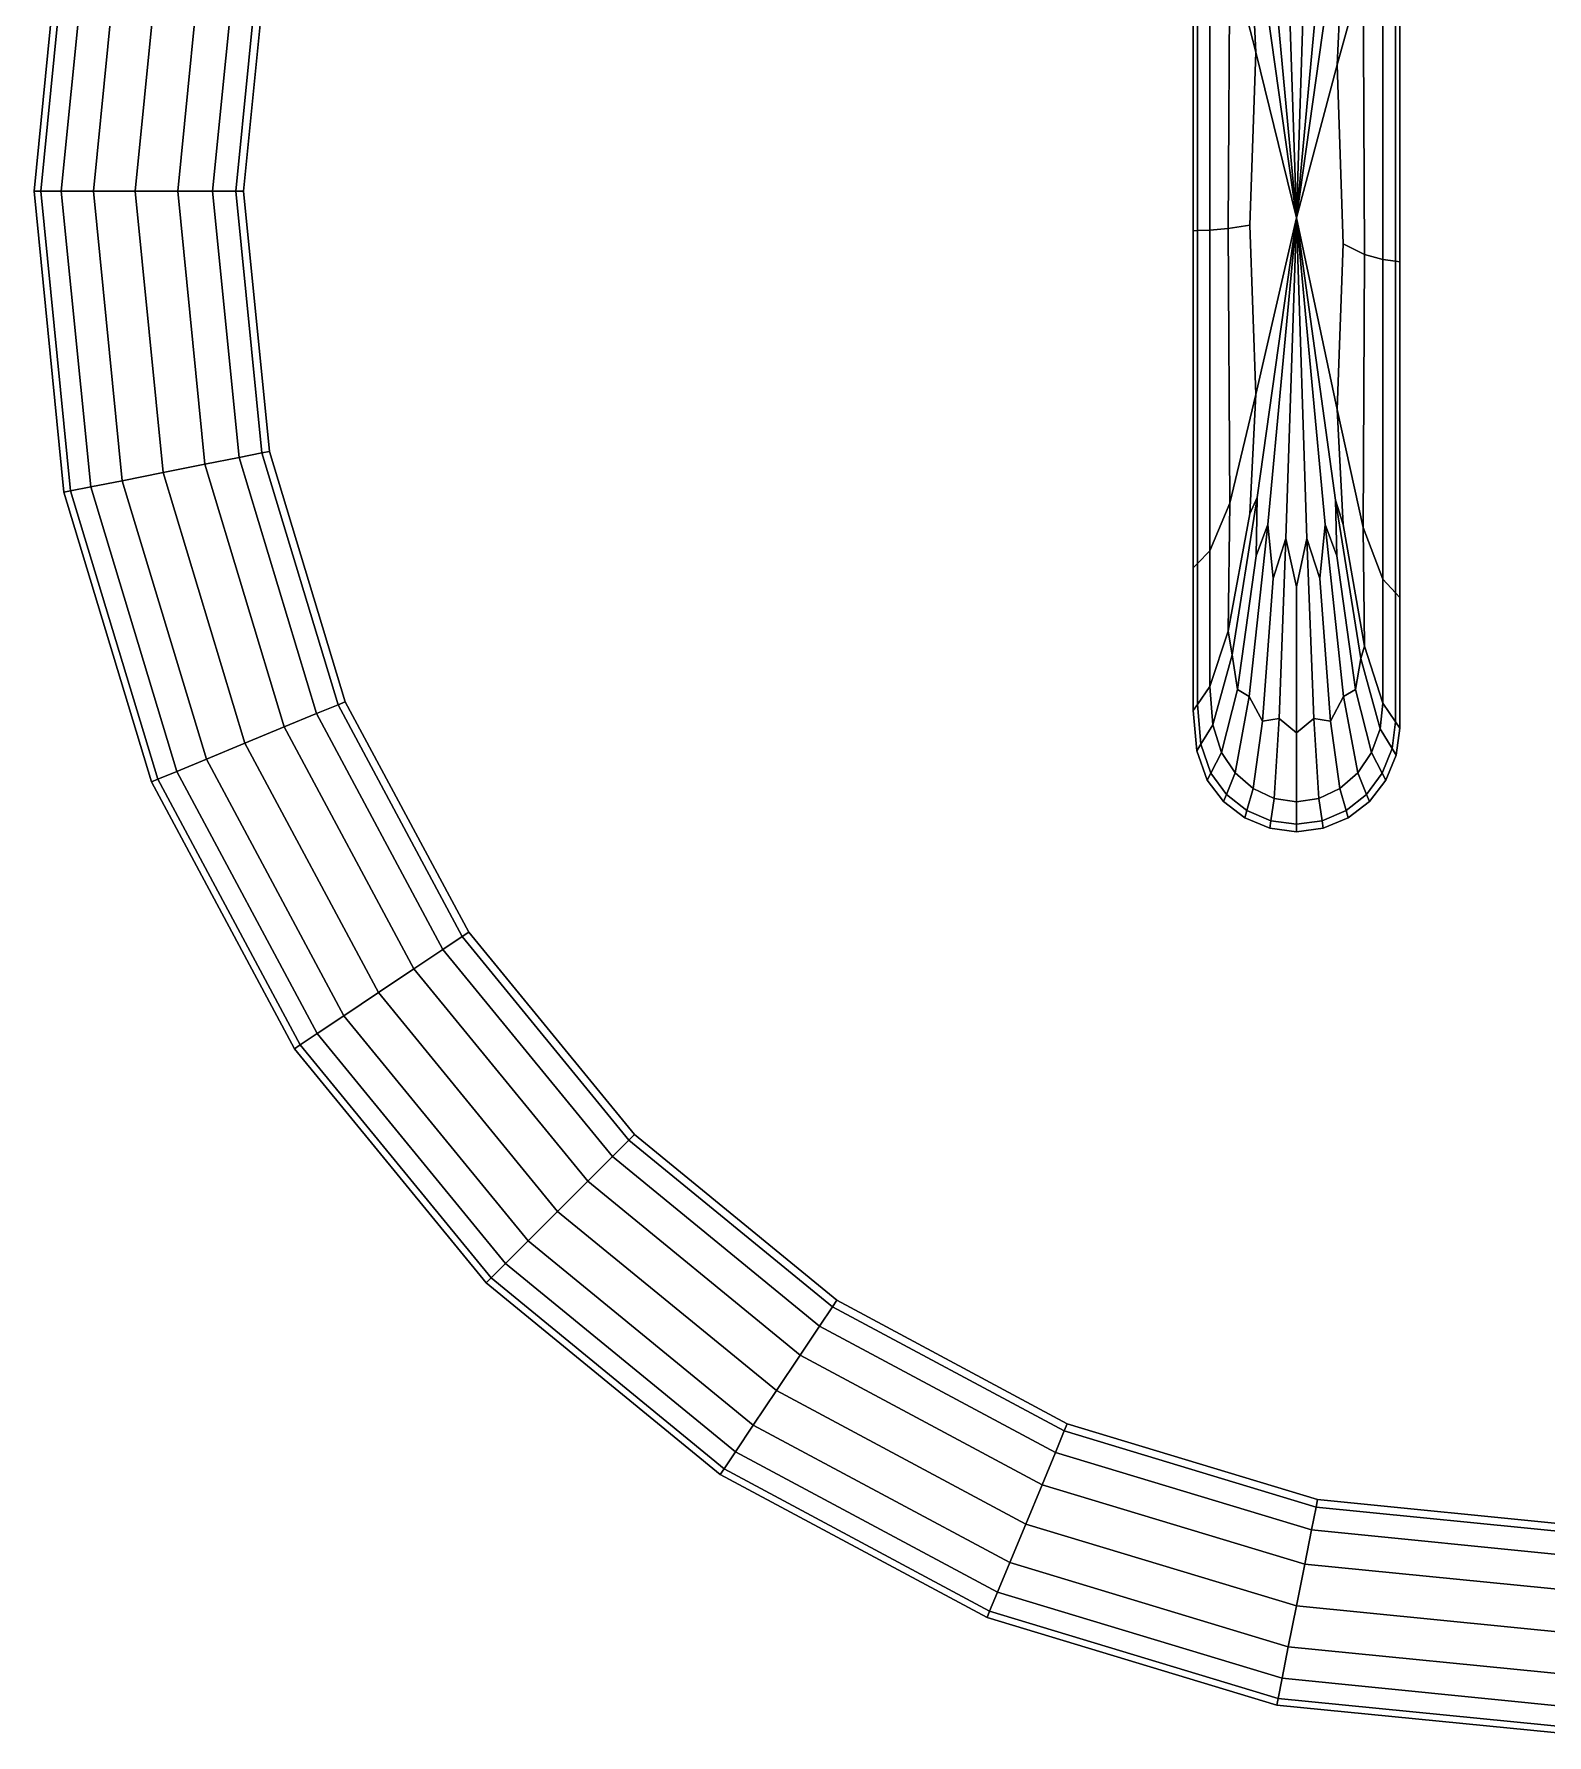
# Model space of a CAD drawing. Extents: x -1.16 to -0.13, y -0.58 to 0.46.
# Drawn here: x -1.165 to -0.656, y -0.581 to -0.009 of the extents above; entities that cross this region are included whole.
import ezdxf

# ---------------------------------------------------------------- set-up
doc = ezdxf.new("R2010")
doc.units = 0

# ---------------------------------------------------------------- blocks, each defined once
blk = doc.blocks.new('Circle')
at = {"layer": 'Meshes', "color": 250}
mesh = blk.add_polyface(dxfattribs=at)
corners = [(-0.693204, 0.137887), (-0.678542, 0.134971), (-0.691966, 0), (-0.706917, 0), (-0.716445, 0, 0.001731), (-0.702546, 0.139745, 0.001731), (-0.661909, 0.274172, 0.001731), (-0.653106, 0.270526), (-0.639293, 0.264804), (-0.624018, 0.124125), (-0.613382, 0.122009, 0.001731), (-0.625516, 0, 0.001731), (-0.636363, 0), (-0.652634, 0), (-0.639973, 0.127299), (-0.602955, 0.249752), (-0.587923, 0.243526), (-0.577902, 0.239375, 0.001731), (-0.659473, 0.131177), (-0.67252, 0), (-0.621327, 0.257362), (-0.705661, 0.140365, 0.006922), (-0.664843, 0.275387, 0.006922), (-0.719621, 0, 0.006922), (-0.719621, 0, 0.02018), (-0.705661, 0.140365, 0.02018), (-0.664843, 0.275387, 0.02018), (-0.609836, 0.121304, 0.006922), (-0.621901, 0, 0.006922), (-0.574561, 0.237991, 0.006922), (-0.574561, 0.237991, 0.02018), (-0.609836, 0.121304, 0.02018), (-0.621901, 0, 0.02018), (-0.609836, 0.121304, 0.04611), (-0.621901, 0, 0.04611), (-0.574561, 0.237991, 0.04611), (-0.574561, 0.237991, 0.072461), (-0.609836, 0.121304, 0.072461), (-0.621901, 0, 0.072461), (-0.705661, 0.140365, 0.04611), (-0.664843, 0.275387, 0.04611), (-0.719621, 0, 0.04611), (-0.719621, 0, 0.072461), (-0.705661, 0.140365, 0.072461), (-0.664843, 0.275387, 0.072461), (-0.705661, 0.140365, 0.08698), (-0.664843, 0.275387, 0.08698), (-0.719621, 0, 0.08698), (-0.716445, 0, 0.093433), (-0.702546, 0.139745, 0.093433), (-0.661909, 0.274172, 0.093433), (-0.609836, 0.121304, 0.08698), (-0.621901, 0, 0.08698), (-0.574561, 0.237991, 0.08698), (-0.577902, 0.239375, 0.093433), (-0.613382, 0.122009, 0.093433), (-0.625516, 0, 0.093433), (-0.693204, 0.137887, 0.095584), (-0.653106, 0.270526, 0.095584), (-0.706917, 0, 0.095584), (-0.691966, 0, 0.095584), (-0.678542, 0.134971, 0.095584), (-0.639293, 0.264804, 0.095584), (-0.624018, 0.124125, 0.095584), (-0.587923, 0.243526, 0.095584), (-0.602955, 0.249752, 0.095584), (-0.639973, 0.127299, 0.095584), (-0.652634, 0, 0.095584), (-0.636363, 0, 0.095584), (-0.659473, 0.131177, 0.095584), (-0.621327, 0.257362, 0.095584), (-0.67252, 0, 0.095584), (-0.179252, 0.211586, 0.006922), (-0.179252, 0.140246, 0.006922), (-0.179252, 0.140246, 0.02018), (-0.179252, 0.211586, 0.02018), (-0.179252, 0.211586, 0.04611), (-0.179252, 0.140246, 0.04611)]
mesh.append_faces([[corners[k] for k in face] for face in [(0, 1, 2, 3), (0, 3, 4, 5), (0, 5, 6, 7), (0, 7, 8, 1), (9, 10, 11, 12), (9, 12, 13, 14), (9, 14, 15, 16), (9, 16, 17, 10), (18, 14, 13, 19), (18, 19, 2, 1), (18, 1, 8, 20), (18, 20, 15, 14), (21, 22, 6, 5), (21, 5, 4, 23), (21, 23, 24, 25), (21, 25, 26, 22), (27, 28, 11, 10), (27, 10, 17, 29), (27, 29, 30, 31), (27, 31, 32, 28), (33, 34, 32, 31), (33, 31, 30, 35), (33, 35, 36, 37), (33, 37, 38, 34), (39, 40, 26, 25), (39, 25, 24, 41), (39, 41, 42, 43), (39, 43, 44, 40), (45, 46, 44, 43), (45, 43, 42, 47), (45, 47, 48, 49), (45, 49, 50, 46), (51, 52, 38, 37), (51, 37, 36, 53), (51, 53, 54, 55), (51, 55, 56, 52), (57, 58, 50, 49), (57, 49, 48, 59), (57, 59, 60, 61), (57, 61, 62, 58), (63, 64, 65, 66), (63, 66, 67, 68), (63, 68, 56, 55), (63, 55, 54, 64), (69, 70, 62, 61), (69, 61, 60, 71), (69, 71, 67, 66), (69, 66, 65, 70), (72, 73, 74, 75), (76, 75, 74, 77)]], dxfattribs={"color": 250})
mesh = blk.add_polyface(dxfattribs=at)
corners = [(-0.166071, 0.237549), (-0.171124, 0.247182, 0.001731), (-0.163808, 0.257042, 0.001731), (-0.15968, 0.247043), (-0.153137, 0.211417), (-0.15867, 0.208183), (-0.161185, 0.190635), (-0.170123, 0.223014), (-0.175761, 0.232086, 0.001731), (-0.172808, 0.250393, 0.006922), (-0.177641, 0.23511, 0.006922), (-0.177641, 0.23511, 0.02018), (-0.172808, 0.250393, 0.02018), (-0.165184, 0.260375, 0.006922), (-0.172808, 0.250393, 0.04611), (-0.177641, 0.23511, 0.04611), (-0.177641, 0.23511, 0.072461), (-0.172808, 0.250393, 0.072461), (-0.172808, 0.250393, 0.08698), (-0.177641, 0.23511, 0.08698), (-0.175761, 0.232086, 0.093433), (-0.171124, 0.247182, 0.093433), (-0.163808, 0.257042, 0.093433), (-0.165184, 0.260375, 0.08698), (-0.166071, 0.237549, 0.095584), (-0.170123, 0.223014, 0.095584), (-0.161185, 0.190635, 0.095584), (-0.15867, 0.208183, 0.095584), (-0.153137, 0.211417, 0.095584), (-0.15968, 0.247043, 0.095584), (-0.171473, 0.200641), (-0.177307, 0.20885, 0.001731), (-0.162927, 0.175617), (-0.162249, 0.112065), (-0.171473, 0.132792), (-0.177307, 0.138382, 0.001731), (-0.152846, 0.122435), (-0.149408, 0.117689), (-0.150135, 0.064792), (-0.179252, 0.211586, 0.006922), (-0.179252, 0.140246, 0.006922), (-0.179252, 0.211586, 0.02018), (-0.179252, 0.211586, 0.04611), (-0.179252, 0.140246, 0.04611), (-0.179252, 0.140246, 0.072461), (-0.179252, 0.211586, 0.072461), (-0.179252, 0.211586, 0.08698), (-0.179252, 0.140246, 0.08698), (-0.177307, 0.138382, 0.093433), (-0.177307, 0.20885, 0.093433), (-0.171473, 0.200641, 0.095584), (-0.171473, 0.132792, 0.095584), (-0.162249, 0.112065, 0.095584), (-0.162927, 0.175617, 0.095584), (-0.152846, 0.122435, 0.095584), (-0.150135, 0.064792, 0.095584), (-0.149408, 0.117689, 0.095584), (-0.171473, -0.01817), (-0.177307, -0.018405, 0.001731), (-0.162927, -0.017455), (-0.152846, -0.015934), (-0.179252, -0.018483, 0.006922), (-0.179252, -0.018483, 0.02018), (-0.179252, 0.140246, 0.02018), (-0.179252, -0.018483, 0.04611), (-0.179252, -0.018483, 0.072461), (-0.179252, -0.018483, 0.08698), (-0.177307, -0.018405, 0.093433), (-0.171473, -0.01817, 0.095584), (-0.162927, -0.017455, 0.095584), (-0.152846, -0.015934, 0.095584)]
mesh.append_faces([[corners[k] for k in face] for face in [(0, 1, 2, 3), (0, 3, 4, 5), (0, 5, 6, 7), (0, 7, 8, 1), (9, 1, 8, 10), (9, 10, 11, 12), (9, 13, 2, 1), (14, 12, 11, 15), (14, 15, 16, 17), (18, 17, 16, 19), (18, 19, 20, 21), (18, 21, 22, 23), (24, 25, 26, 27), (24, 27, 28, 29), (24, 29, 22, 21), (24, 21, 20, 25), (30, 31, 8, 7), (30, 7, 6, 32), (30, 32, 33, 34), (30, 34, 35, 31), (36, 32, 6, 37), (36, 38, 33, 32), (39, 31, 35, 40), (39, 41, 11, 10), (39, 10, 8, 31), (42, 43, 44, 45), (42, 45, 16, 15), (42, 15, 11, 41), (46, 45, 44, 47), (46, 47, 48, 49), (46, 49, 20, 19), (46, 19, 16, 45), (50, 49, 48, 51), (50, 51, 52, 53), (50, 53, 26, 25), (50, 25, 20, 49), (54, 53, 52, 55), (54, 56, 26, 53), (57, 58, 35, 34), (57, 34, 33, 59), (60, 59, 33, 38), (61, 62, 63, 40), (61, 40, 35, 58), (64, 65, 44, 43), (64, 43, 63, 62), (66, 67, 48, 47), (66, 47, 44, 65), (68, 69, 52, 51), (68, 51, 48, 67), (70, 55, 52, 69)]], dxfattribs={"color": 250})
mesh = blk.add_polyface(dxfattribs=at)
corners = [(-0.112363, 0.145774), (-0.103633, 0.208183), (-0.101118, 0.189316), (-0.112895, 0.116745), (-0.131151, -0.012408), (-0.117787, 0.131206), (-0.109165, 0.211417), (-0.14994, 0.145774), (-0.15867, 0.208183), (-0.153137, 0.211417), (-0.144516, 0.131206), (-0.149408, 0.117689), (-0.161185, 0.190635), (-0.141999, 0.156363), (-0.136043, 0.137729), (-0.131151, 0.160239), (-0.12626, 0.137729), (-0.120304, 0.156363), (-0.112363, 0.145774, 0.095584), (-0.117787, 0.131206, 0.095584), (-0.131151, -0.012408, 0.095584), (-0.112895, 0.116745, 0.095584), (-0.101118, 0.189316, 0.095584), (-0.103633, 0.208183, 0.095584), (-0.109165, 0.211417, 0.095584), (-0.14994, 0.145774, 0.095584), (-0.149408, 0.117689, 0.095584), (-0.144516, 0.131206, 0.095584), (-0.153137, 0.211417, 0.095584), (-0.15867, 0.208183, 0.095584), (-0.161185, 0.190635, 0.095584), (-0.141999, 0.156363, 0.095584), (-0.136043, 0.137729, 0.095584), (-0.131151, 0.160238, 0.095584), (-0.12626, 0.137729, 0.095584), (-0.120304, 0.156363, 0.095584), (-0.09083, 0.194665), (-0.084995, 0.202643, 0.001731), (-0.084995, 0.127047, 0.001731), (-0.09083, 0.121878), (-0.100054, 0.102671), (-0.099376, 0.170344), (-0.109456, 0.118656), (-0.112168, 0.058835), (-0.083051, 0.205303, 0.006922), (-0.083051, 0.205303, 0.02018), (-0.083051, 0.12877, 0.02018), (-0.083051, 0.12877, 0.006922), (-0.083051, 0.205303, 0.04611), (-0.083051, 0.205303, 0.072461), (-0.083051, 0.12877, 0.072461), (-0.083051, 0.12877, 0.04611), (-0.083051, 0.205303, 0.08698), (-0.084995, 0.202643, 0.093433), (-0.084995, 0.127047, 0.093433), (-0.083051, 0.12877, 0.08698), (-0.09083, 0.194665, 0.095584), (-0.099376, 0.170344, 0.095584), (-0.100054, 0.102671, 0.095584), (-0.09083, 0.121878, 0.095584), (-0.109456, 0.118656, 0.095584), (-0.112168, 0.058835, 0.095584), (-0.09083, -0.03195), (-0.099376, -0.029613), (-0.084995, -0.032716, 0.001731), (-0.109456, -0.024648), (-0.083051, -0.032972, 0.006922), (-0.083051, -0.032972, 0.02018), (-0.083051, -0.032972, 0.04611), (-0.083051, -0.032972, 0.072461), (-0.083051, -0.032972, 0.08698), (-0.084995, -0.032716, 0.093433), (-0.09083, -0.03195, 0.095584), (-0.099376, -0.029613, 0.095584), (-0.109456, -0.024648, 0.095584), (-0.152846, 0.122435), (-0.150135, 0.064792), (-0.152846, 0.122435, 0.095584), (-0.150135, 0.064792, 0.095584), (-0.152846, -0.015934), (-0.150135, -0.094737), (-0.152846, -0.015934, 0.095584), (-0.150135, -0.094737, 0.095584)]
mesh.append_faces([[corners[k] for k in face] for face in [(0, 1, 2, 3), (0, 3, 4, 5), (0, 5, 6, 1), (7, 8, 9, 10), (7, 10, 4, 11), (7, 11, 12, 8), (13, 14, 4, 10), (15, 16, 4, 14), (17, 5, 4, 16), (18, 19, 20, 21), (18, 21, 22, 23), (18, 23, 24, 19), (25, 26, 20, 27), (25, 27, 28, 29), (25, 29, 30, 26), (31, 27, 20, 32), (33, 32, 20, 34), (35, 34, 20, 19), (36, 37, 38, 39), (36, 39, 40, 41), (42, 41, 40, 43), (42, 43, 4, 3), (42, 3, 2, 41), (44, 45, 46, 47), (44, 47, 38, 37), (48, 49, 50, 51), (48, 51, 46, 45), (52, 53, 54, 55), (52, 55, 50, 49), (56, 57, 58, 59), (56, 59, 54, 53), (60, 57, 22, 21), (60, 21, 20, 61), (60, 61, 58, 57), (62, 63, 40, 39), (62, 39, 38, 64), (65, 43, 40, 63), (66, 64, 38, 47), (66, 47, 46, 67), (68, 67, 46, 51), (68, 51, 50, 69), (70, 69, 50, 55), (70, 55, 54, 71), (72, 71, 54, 59), (72, 59, 58, 73), (74, 73, 58, 61), (75, 11, 4, 76), (77, 78, 20, 26), (79, 76, 4, 80), (81, 82, 20, 78)]], dxfattribs={"color": 250})
mesh = blk.add_polyface(dxfattribs=at)
corners = [(-0.112363, -0.169948), (-0.103633, -0.232357), (-0.109165, -0.235592), (-0.117787, -0.15538), (-0.131151, -0.012408), (-0.112895, -0.144059), (-0.101118, -0.217872), (-0.120304, -0.180537), (-0.115264, -0.247132), (-0.123104, -0.245803), (-0.12626, -0.161903), (-0.131151, -0.184413), (-0.136043, -0.161903), (-0.141999, -0.180537), (-0.147039, -0.247132), (-0.153137, -0.235592), (-0.144516, -0.15538), (-0.139199, -0.245803), (-0.14994, -0.169949), (-0.15867, -0.232357), (-0.161185, -0.216151), (-0.149408, -0.142825), (-0.112363, -0.169948, 0.095584), (-0.112895, -0.144059, 0.095584), (-0.131151, -0.012408, 0.095584), (-0.117787, -0.15538, 0.095584), (-0.109165, -0.235592, 0.095584), (-0.103633, -0.232357, 0.095584), (-0.101118, -0.217872, 0.095584), (-0.120304, -0.180537, 0.095584), (-0.12626, -0.161903, 0.095584), (-0.123104, -0.245803, 0.095584), (-0.115264, -0.247132, 0.095584), (-0.131151, -0.184413, 0.095584), (-0.136043, -0.161903, 0.095584), (-0.141999, -0.180537, 0.095584), (-0.144516, -0.15538, 0.095584), (-0.153137, -0.235592, 0.095584), (-0.147039, -0.247132, 0.095584), (-0.139199, -0.245803, 0.095584), (-0.14994, -0.169949, 0.095584), (-0.149408, -0.142825, 0.095584), (-0.161185, -0.216151, 0.095584), (-0.15867, -0.232357, 0.095584), (-0.09083, -0.238702), (-0.099376, -0.212045), (-0.100054, -0.156731), (-0.09083, -0.180812), (-0.09083, -0.03195), (-0.084995, -0.032716, 0.001731), (-0.084995, -0.187322, 0.001731), (-0.099376, -0.029613), (-0.109456, -0.155391), (-0.112168, -0.10185), (-0.109456, -0.024648), (-0.112168, 0.058835), (-0.083051, -0.032972, 0.006922), (-0.083051, -0.032972, 0.02018), (-0.083051, -0.189493, 0.02018), (-0.083051, -0.189493, 0.006922), (-0.083051, -0.032972, 0.04611), (-0.083051, -0.032972, 0.072461), (-0.083051, -0.189493, 0.072461), (-0.083051, -0.189493, 0.04611), (-0.083051, -0.032972, 0.08698), (-0.084995, -0.032716, 0.093433), (-0.084995, -0.187322, 0.093433), (-0.083051, -0.189493, 0.08698), (-0.09083, -0.03195, 0.095584), (-0.099376, -0.029613, 0.095584), (-0.100054, -0.156731, 0.095584), (-0.09083, -0.180812, 0.095584), (-0.09083, -0.238702, 0.095584), (-0.099376, -0.212045, 0.095584), (-0.109456, -0.024648, 0.095584), (-0.112168, 0.058835, 0.095584), (-0.112168, -0.10185, 0.095584), (-0.109456, -0.155391, 0.095584), (-0.152847, -0.150456), (-0.150135, -0.094737), (-0.152847, -0.150456, 0.095584), (-0.150135, -0.094737, 0.095584)]
mesh.append_faces([[corners[k] for k in face] for face in [(0, 1, 2, 3), (0, 3, 4, 5), (0, 5, 6, 1), (7, 8, 9, 10), (7, 10, 4, 3), (7, 3, 2, 8), (11, 12, 4, 10), (13, 14, 15, 16), (13, 16, 4, 12), (13, 12, 17, 14), (18, 19, 20, 21), (18, 21, 4, 16), (18, 16, 15, 19), (22, 23, 24, 25), (22, 25, 26, 27), (22, 27, 28, 23), (29, 25, 24, 30), (29, 30, 31, 32), (29, 32, 26, 25), (33, 30, 24, 34), (35, 34, 24, 36), (35, 36, 37, 38), (35, 38, 39, 34), (40, 36, 24, 41), (40, 41, 42, 43), (40, 43, 37, 36), (44, 45, 46, 47), (48, 49, 50, 47), (48, 47, 46, 51), (52, 45, 6, 5), (52, 5, 4, 53), (52, 53, 46, 45), (54, 51, 46, 53), (54, 53, 4, 55), (56, 57, 58, 59), (56, 59, 50, 49), (60, 61, 62, 63), (60, 63, 58, 57), (64, 65, 66, 67), (64, 67, 62, 61), (68, 69, 70, 71), (68, 71, 66, 65), (72, 71, 70, 73), (74, 75, 24, 76), (74, 76, 70, 69), (77, 73, 70, 76), (77, 76, 24, 23), (77, 23, 28, 73), (78, 79, 4, 21), (80, 41, 24, 81)]], dxfattribs={"color": 250})
mesh = blk.add_polyface(dxfattribs=at)
corners = [(-0.693204, -0.137887), (-0.678542, -0.134971), (-0.639293, -0.264804), (-0.653106, -0.270526), (-0.661909, -0.274172, 0.00173), (-0.702546, -0.139745, 0.001731), (-0.716445, 0, 0.001731), (-0.706917, 0), (-0.691966, 0), (-0.624018, -0.124125), (-0.613382, -0.122009, 0.001731), (-0.577902, -0.239375, 0.00173), (-0.587923, -0.243526), (-0.602955, -0.249752), (-0.639973, -0.127299), (-0.652634, 0), (-0.636363, 0), (-0.625516, 0, 0.001731), (-0.659473, -0.131177), (-0.621327, -0.257362), (-0.67252, 0), (-0.705661, -0.140365, 0.006922), (-0.719621, 0, 0.006922), (-0.664843, -0.275387, 0.006922), (-0.664843, -0.275387, 0.02018), (-0.705661, -0.140365, 0.02018), (-0.719621, 0, 0.02018), (-0.609836, -0.121304, 0.006922), (-0.574561, -0.237991, 0.006922), (-0.621901, 0, 0.006922), (-0.621901, 0, 0.02018), (-0.609836, -0.121304, 0.02018), (-0.574561, -0.237991, 0.02018), (-0.609836, -0.121304, 0.04611), (-0.574561, -0.237991, 0.04611), (-0.621901, 0, 0.04611), (-0.621901, 0, 0.072461), (-0.609836, -0.121304, 0.072461), (-0.574561, -0.237991, 0.072461), (-0.705661, -0.140365, 0.04611), (-0.719621, 0, 0.04611), (-0.664843, -0.275387, 0.04611), (-0.664843, -0.275387, 0.072461), (-0.705661, -0.140365, 0.072461), (-0.719621, 0, 0.072461), (-0.705661, -0.140365, 0.08698), (-0.719621, 0, 0.08698), (-0.664843, -0.275387, 0.08698), (-0.661909, -0.274172, 0.093433), (-0.702546, -0.139745, 0.093433), (-0.716445, 0, 0.093433), (-0.609836, -0.121304, 0.08698), (-0.574561, -0.237991, 0.08698), (-0.621901, 0, 0.08698), (-0.625516, 0, 0.093433), (-0.613382, -0.122009, 0.093433), (-0.577902, -0.239375, 0.093433), (-0.693204, -0.137887, 0.095584), (-0.706917, 0, 0.095584), (-0.653106, -0.270526, 0.095584), (-0.639293, -0.264804, 0.095584), (-0.678542, -0.134971, 0.095584), (-0.691966, 0, 0.095584), (-0.624018, -0.124125, 0.095584), (-0.636363, 0, 0.095584), (-0.652634, 0, 0.095584), (-0.639973, -0.127299, 0.095584), (-0.602955, -0.249752, 0.095584), (-0.587923, -0.243526, 0.095584), (-0.659473, -0.131177, 0.095584), (-0.67252, 0, 0.095584), (-0.621327, -0.257362, 0.095584), (-0.179252, -0.242156, 0.006922), (-0.179252, -0.242156, 0.02018), (-0.179252, -0.175614, 0.02018), (-0.179252, -0.175614, 0.006922), (-0.179252, -0.018483, 0.006922), (-0.179252, -0.018483, 0.02018)]
mesh.append_faces([[corners[k] for k in face] for face in [(0, 1, 2, 3), (0, 3, 4, 5), (0, 5, 6, 7), (0, 7, 8, 1), (9, 10, 11, 12), (9, 12, 13, 14), (9, 14, 15, 16), (9, 16, 17, 10), (18, 14, 13, 19), (18, 19, 2, 1), (18, 1, 8, 20), (18, 20, 15, 14), (21, 22, 6, 5), (21, 5, 4, 23), (21, 23, 24, 25), (21, 25, 26, 22), (27, 28, 11, 10), (27, 10, 17, 29), (27, 29, 30, 31), (27, 31, 32, 28), (33, 34, 32, 31), (33, 31, 30, 35), (33, 35, 36, 37), (33, 37, 38, 34), (39, 40, 26, 25), (39, 25, 24, 41), (39, 41, 42, 43), (39, 43, 44, 40), (45, 46, 44, 43), (45, 43, 42, 47), (45, 47, 48, 49), (45, 49, 50, 46), (51, 52, 38, 37), (51, 37, 36, 53), (51, 53, 54, 55), (51, 55, 56, 52), (57, 58, 50, 49), (57, 49, 48, 59), (57, 59, 60, 61), (57, 61, 62, 58), (63, 64, 65, 66), (63, 66, 67, 68), (63, 68, 56, 55), (63, 55, 54, 64), (69, 70, 62, 61), (69, 61, 60, 71), (69, 71, 67, 66), (69, 66, 65, 70), (72, 73, 74, 75), (76, 75, 74, 77)]], dxfattribs={"color": 250})
mesh = blk.add_polyface(dxfattribs=at)
corners = [(-0.166071, -0.261723), (-0.171124, -0.271356, 0.001731), (-0.175761, -0.25784, 0.001731), (-0.170123, -0.248709), (-0.161185, -0.216151), (-0.15867, -0.232357), (-0.153137, -0.235592), (-0.15968, -0.271217), (-0.163808, -0.281216, 0.001731), (-0.172808, -0.274567, 0.006922), (-0.165184, -0.284549, 0.006922), (-0.172808, -0.274567, 0.02018), (-0.177641, -0.260883, 0.02018), (-0.177641, -0.260883, 0.006922), (-0.172808, -0.274567, 0.04611), (-0.172808, -0.274567, 0.072461), (-0.177641, -0.260883, 0.072461), (-0.177641, -0.260883, 0.04611), (-0.172808, -0.274567, 0.08698), (-0.165184, -0.284549, 0.08698), (-0.163808, -0.281216, 0.093433), (-0.171124, -0.271356, 0.093433), (-0.175761, -0.25784, 0.093433), (-0.177641, -0.260883, 0.08698), (-0.166071, -0.261723, 0.095584), (-0.15968, -0.271217, 0.095584), (-0.153137, -0.235592, 0.095584), (-0.15867, -0.232357, 0.095584), (-0.161185, -0.216151, 0.095584), (-0.170123, -0.248709, 0.095584), (-0.171473, -0.01817), (-0.162927, -0.017455), (-0.162249, -0.145392), (-0.171473, -0.167612), (-0.177307, -0.173613, 0.001731), (-0.177307, -0.018405, 0.001731), (-0.171473, -0.230898), (-0.177307, -0.239342, 0.001731), (-0.162927, -0.205159), (-0.152846, -0.015934), (-0.150135, -0.094737), (-0.152847, -0.150456), (-0.149408, -0.142825), (-0.179252, -0.242156, 0.006922), (-0.179252, -0.242156, 0.02018), (-0.179252, -0.175614, 0.006922), (-0.179252, -0.018483, 0.006922), (-0.179252, -0.242156, 0.04611), (-0.179252, -0.242156, 0.072461), (-0.179252, -0.175614, 0.072461), (-0.179252, -0.175614, 0.04611), (-0.179252, -0.175614, 0.02018), (-0.179252, -0.018483, 0.04611), (-0.179252, -0.018483, 0.02018), (-0.179252, -0.018483, 0.072461), (-0.179252, -0.242156, 0.08698), (-0.177307, -0.239342, 0.093433), (-0.177307, -0.173613, 0.093433), (-0.179252, -0.175614, 0.08698), (-0.179252, -0.018483, 0.08698), (-0.177307, -0.018405, 0.093433), (-0.171473, -0.230898, 0.095584), (-0.162927, -0.205159, 0.095584), (-0.162249, -0.145392, 0.095584), (-0.171473, -0.167612, 0.095584), (-0.171473, -0.01817, 0.095584), (-0.162927, -0.017455, 0.095584), (-0.152847, -0.150456, 0.095584), (-0.149408, -0.142825, 0.095584), (-0.150135, -0.094737, 0.095584), (-0.152846, -0.015934, 0.095584)]
mesh.append_faces([[corners[k] for k in face] for face in [(0, 1, 2, 3), (0, 3, 4, 5), (0, 5, 6, 7), (0, 7, 8, 1), (9, 1, 8, 10), (9, 11, 12, 13), (9, 13, 2, 1), (14, 15, 16, 17), (14, 17, 12, 11), (18, 19, 20, 21), (18, 21, 22, 23), (18, 23, 16, 15), (24, 25, 26, 27), (24, 27, 28, 29), (24, 29, 22, 21), (24, 21, 20, 25), (30, 31, 32, 33), (30, 33, 34, 35), (36, 37, 34, 33), (36, 33, 32, 38), (36, 38, 4, 3), (36, 3, 2, 37), (39, 40, 32, 31), (41, 38, 32, 40), (41, 42, 4, 38), (43, 37, 2, 13), (43, 13, 12, 44), (43, 45, 34, 37), (46, 35, 34, 45), (47, 44, 12, 17), (47, 17, 16, 48), (47, 48, 49, 50), (47, 50, 51, 44), (52, 53, 51, 50), (52, 50, 49, 54), (55, 48, 16, 23), (55, 23, 22, 56), (55, 56, 57, 58), (55, 58, 49, 48), (59, 54, 49, 58), (59, 58, 57, 60), (61, 56, 22, 29), (61, 29, 28, 62), (61, 62, 63, 64), (61, 64, 57, 56), (65, 60, 57, 64), (65, 64, 63, 66), (67, 62, 28, 68), (67, 69, 63, 62), (70, 66, 63, 69)]], dxfattribs={"color": 250})
mesh = blk.add_polyface(dxfattribs=at)
corners = [(-0.096232, -0.261723), (-0.091179, -0.271356, 0.001731), (-0.098495, -0.281216, 0.001731), (-0.102622, -0.271217), (-0.109165, -0.235592), (-0.103633, -0.232357), (-0.101118, -0.217872), (-0.09218, -0.25066), (-0.086541, -0.259866, 0.001731), (-0.11099, -0.278468), (-0.120709, -0.283064), (-0.123104, -0.245803), (-0.115264, -0.247132), (-0.131151, -0.284597), (-0.141594, -0.283064), (-0.139199, -0.245803), (-0.131151, -0.25254), (-0.151312, -0.278468), (-0.15968, -0.271217), (-0.153137, -0.235592), (-0.147039, -0.247132), (-0.131151, -0.184413), (-0.136043, -0.161903), (-0.12626, -0.161903), (-0.089495, -0.274567, 0.006922), (-0.084662, -0.262935, 0.006922), (-0.084662, -0.262935, 0.02018), (-0.089495, -0.274567, 0.02018), (-0.097119, -0.284549, 0.006922), (-0.089495, -0.274567, 0.04611), (-0.084662, -0.262935, 0.04611), (-0.084662, -0.262935, 0.072461), (-0.089495, -0.274567, 0.072461), (-0.089495, -0.274567, 0.08698), (-0.084662, -0.262935, 0.08698), (-0.086541, -0.259866, 0.093433), (-0.091179, -0.271356, 0.093433), (-0.098495, -0.281216, 0.093433), (-0.097119, -0.284549, 0.08698), (-0.096232, -0.261723, 0.095584), (-0.09218, -0.25066, 0.095584), (-0.101118, -0.217872, 0.095584), (-0.103633, -0.232357, 0.095584), (-0.109165, -0.235592, 0.095584), (-0.102622, -0.271217, 0.095584), (-0.11099, -0.278468, 0.095584), (-0.115264, -0.247132, 0.095584), (-0.123104, -0.245803, 0.095584), (-0.120709, -0.283064, 0.095584), (-0.131151, -0.284597, 0.095584), (-0.131151, -0.25254, 0.095584), (-0.139199, -0.245803, 0.095584), (-0.141594, -0.283064, 0.095584), (-0.151312, -0.278468, 0.095584), (-0.147039, -0.247132, 0.095584), (-0.153137, -0.235592, 0.095584), (-0.15968, -0.271217, 0.095584), (-0.131151, -0.184413, 0.095584), (-0.136043, -0.161903, 0.095584), (-0.12626, -0.161903, 0.095584), (-0.09083, -0.238702), (-0.084995, -0.247447, 0.001731), (-0.099376, -0.212045), (-0.09083, -0.180812), (-0.084995, -0.187322, 0.001731), (-0.083051, -0.250362, 0.006922), (-0.083051, -0.189493, 0.006922), (-0.083051, -0.189493, 0.02018), (-0.083051, -0.250362, 0.02018), (-0.083051, -0.250362, 0.04611), (-0.083051, -0.189493, 0.04611), (-0.083051, -0.189493, 0.072461), (-0.083051, -0.250362, 0.072461), (-0.083051, -0.250362, 0.08698), (-0.083051, -0.189493, 0.08698), (-0.084995, -0.187322, 0.093433), (-0.084995, -0.247447, 0.093433), (-0.09083, -0.238702, 0.095584), (-0.09083, -0.180812, 0.095584), (-0.099376, -0.212045, 0.095584)]
mesh.append_faces([[corners[k] for k in face] for face in [(0, 1, 2, 3), (0, 3, 4, 5), (0, 5, 6, 7), (0, 7, 8, 1), (9, 10, 11, 12), (9, 12, 4, 3), (13, 14, 15, 16), (13, 16, 11, 10), (17, 18, 19, 20), (17, 20, 15, 14), (21, 16, 15, 22), (21, 23, 11, 16), (24, 1, 8, 25), (24, 25, 26, 27), (24, 28, 2, 1), (29, 27, 26, 30), (29, 30, 31, 32), (33, 32, 31, 34), (33, 34, 35, 36), (33, 36, 37, 38), (39, 40, 41, 42), (39, 42, 43, 44), (39, 44, 37, 36), (39, 36, 35, 40), (45, 44, 43, 46), (45, 46, 47, 48), (49, 48, 47, 50), (49, 50, 51, 52), (53, 52, 51, 54), (53, 54, 55, 56), (57, 58, 51, 50), (57, 50, 47, 59), (60, 61, 8, 7), (60, 7, 6, 62), (60, 63, 64, 61), (65, 61, 64, 66), (65, 66, 67, 68), (65, 68, 26, 25), (65, 25, 8, 61), (69, 68, 67, 70), (69, 70, 71, 72), (69, 72, 31, 30), (69, 30, 26, 68), (73, 72, 71, 74), (73, 74, 75, 76), (73, 76, 35, 34), (73, 34, 31, 72), (77, 76, 75, 78), (77, 79, 41, 40), (77, 40, 35, 76)]], dxfattribs={"color": 250})
mesh = blk.add_polyface(dxfattribs=at)
corners = [(-0.58767, -0.392668), (-0.57524, -0.384364), (-0.489294, -0.489294), (-0.499866, -0.499866), (-0.506603, -0.506603, 0.00173), (-0.59559, -0.397961, 0.00173), (-0.661909, -0.274172, 0.00173), (-0.653106, -0.270526), (-0.639293, -0.264804), (-0.529017, -0.353478), (-0.52, -0.347453, 0.00173), (-0.442307, -0.442307, 0.00173), (-0.449977, -0.449977), (-0.461482, -0.461482), (-0.542543, -0.362516), (-0.602955, -0.249752), (-0.587923, -0.243526), (-0.577902, -0.239375, 0.00173), (-0.559075, -0.373562), (-0.475543, -0.475544), (-0.621327, -0.257362), (-0.59823, -0.399725, 0.006922), (-0.664843, -0.275387, 0.006922), (-0.508849, -0.508849, 0.006922), (-0.508849, -0.508849, 0.02018), (-0.59823, -0.399725, 0.02018), (-0.664843, -0.275387, 0.02018), (-0.399725, -0.59823, 0.006922), (-0.399725, -0.59823, 0.02018), (-0.516994, -0.345445, 0.006922), (-0.43975, -0.43975, 0.006922), (-0.574561, -0.237991, 0.006922), (-0.574561, -0.237991, 0.02018), (-0.516994, -0.345445, 0.02018), (-0.43975, -0.43975, 0.02018), (-0.516994, -0.345445, 0.04611), (-0.43975, -0.43975, 0.04611), (-0.574561, -0.237991, 0.04611), (-0.574561, -0.237991, 0.072461), (-0.516994, -0.345445, 0.072461), (-0.43975, -0.43975, 0.072461), (-0.399725, -0.59823, 0.04611), (-0.508849, -0.508849, 0.04611), (-0.59823, -0.399725, 0.04611), (-0.664843, -0.275387, 0.04611), (-0.508849, -0.508849, 0.072461), (-0.59823, -0.399725, 0.072461), (-0.664843, -0.275387, 0.072461), (-0.59823, -0.399725, 0.08698), (-0.664843, -0.275387, 0.08698), (-0.508849, -0.508849, 0.08698), (-0.506603, -0.506603, 0.093433), (-0.59559, -0.397961, 0.093433), (-0.661909, -0.274172, 0.093433), (-0.516994, -0.345445, 0.08698), (-0.43975, -0.43975, 0.08698), (-0.574561, -0.237991, 0.08698), (-0.577902, -0.239375, 0.093433), (-0.52, -0.347453, 0.093433), (-0.442307, -0.442307, 0.093433), (-0.58767, -0.392668, 0.095584), (-0.653106, -0.270526, 0.095584), (-0.499866, -0.499866, 0.095584), (-0.489294, -0.489294, 0.095584), (-0.57524, -0.384364, 0.095584), (-0.639293, -0.264804, 0.095584), (-0.529017, -0.353478, 0.095584), (-0.587923, -0.243526, 0.095584), (-0.602955, -0.249752, 0.095584), (-0.542543, -0.362516, 0.095584), (-0.461482, -0.461482, 0.095584), (-0.449977, -0.449977, 0.095584), (-0.559075, -0.373562, 0.095584), (-0.621327, -0.257362, 0.095584), (-0.475543, -0.475543, 0.095584)]
mesh.append_faces([[corners[k] for k in face] for face in [(0, 1, 2, 3), (0, 3, 4, 5), (0, 5, 6, 7), (0, 7, 8, 1), (9, 10, 11, 12), (9, 12, 13, 14), (9, 14, 15, 16), (9, 16, 17, 10), (18, 14, 13, 19), (18, 19, 2, 1), (18, 1, 8, 20), (18, 20, 15, 14), (21, 22, 6, 5), (21, 5, 4, 23), (21, 23, 24, 25), (21, 25, 26, 22), (27, 28, 24, 23), (29, 30, 11, 10), (29, 10, 17, 31), (29, 31, 32, 33), (29, 33, 34, 30), (35, 36, 34, 33), (35, 33, 32, 37), (35, 37, 38, 39), (35, 39, 40, 36), (41, 42, 24, 28), (43, 44, 26, 25), (43, 25, 24, 42), (43, 42, 45, 46), (43, 46, 47, 44), (48, 49, 47, 46), (48, 46, 45, 50), (48, 50, 51, 52), (48, 52, 53, 49), (54, 55, 40, 39), (54, 39, 38, 56), (54, 56, 57, 58), (54, 58, 59, 55), (60, 61, 53, 52), (60, 52, 51, 62), (60, 62, 63, 64), (60, 64, 65, 61), (66, 67, 68, 69), (66, 69, 70, 71), (66, 71, 59, 58), (66, 58, 57, 67), (72, 73, 65, 64), (72, 64, 63, 74), (72, 74, 70, 69), (72, 69, 68, 73)]], dxfattribs={"color": 250})
mesh = blk.add_polyface(dxfattribs=at)
corners = [(-0.11099, -0.278468), (-0.108073, -0.288747, 0.001731), (-0.119198, -0.293521, 0.001731), (-0.120709, -0.283064), (-0.102622, -0.271217), (-0.098495, -0.281216, 0.001731), (-0.131151, -0.284597), (-0.131151, -0.295112, 0.001731), (-0.143105, -0.293521, 0.001731), (-0.141594, -0.283064), (-0.151312, -0.278468), (-0.154229, -0.288747, 0.001731), (-0.163808, -0.281216, 0.001731), (-0.15968, -0.271217), (-0.172808, -0.274567, 0.006922), (-0.165184, -0.284549, 0.006922), (-0.165184, -0.284549, 0.02018), (-0.172808, -0.274567, 0.02018), (-0.155202, -0.292173, 0.006922), (-0.143608, -0.297006, 0.006922), (-0.143608, -0.297006, 0.02018), (-0.155202, -0.292173, 0.02018), (-0.131151, -0.298617, 0.006922), (-0.118694, -0.297006, 0.006922), (-0.107101, -0.292173, 0.006922), (-0.097119, -0.284549, 0.006922), (-0.097119, -0.284549, 0.02018), (-0.107101, -0.292173, 0.02018), (-0.118694, -0.297006, 0.02018), (-0.089495, -0.274567, 0.006922), (-0.089495, -0.274567, 0.02018), (-0.089495, -0.274567, 0.04611), (-0.089495, -0.274567, 0.072461), (-0.097119, -0.284549, 0.072461), (-0.097119, -0.284549, 0.04611), (-0.107101, -0.292173, 0.04611), (-0.107101, -0.292173, 0.072461), (-0.118694, -0.297006, 0.072461), (-0.118694, -0.297006, 0.04611), (-0.155202, -0.292173, 0.04611), (-0.143608, -0.297006, 0.04611), (-0.143608, -0.297006, 0.072461), (-0.155202, -0.292173, 0.072461), (-0.165184, -0.284549, 0.072461), (-0.165184, -0.284549, 0.04611), (-0.172808, -0.274567, 0.04611), (-0.172808, -0.274567, 0.072461), (-0.172808, -0.274567, 0.08698), (-0.165184, -0.284549, 0.08698), (-0.155202, -0.292173, 0.08698), (-0.143608, -0.297006, 0.08698), (-0.143105, -0.293521, 0.093433), (-0.154229, -0.288747, 0.093433), (-0.163808, -0.281216, 0.093433), (-0.131151, -0.298617, 0.08698), (-0.131151, -0.298617, 0.072461), (-0.118694, -0.297006, 0.08698), (-0.119198, -0.293521, 0.093433), (-0.131151, -0.295112, 0.093433), (-0.107101, -0.292173, 0.08698), (-0.097119, -0.284549, 0.08698), (-0.098495, -0.281216, 0.093433), (-0.108073, -0.288747, 0.093433), (-0.089495, -0.274567, 0.08698), (-0.11099, -0.278468, 0.095584), (-0.120709, -0.283064, 0.095584), (-0.102622, -0.271217, 0.095584), (-0.131151, -0.284597, 0.095584), (-0.141594, -0.283064, 0.095584), (-0.151312, -0.278468, 0.095584), (-0.15968, -0.271217, 0.095584)]
mesh.append_faces([[corners[k] for k in face] for face in [(0, 1, 2, 3), (0, 4, 5, 1), (6, 7, 8, 9), (6, 3, 2, 7), (10, 11, 12, 13), (10, 9, 8, 11), (14, 15, 16, 17), (18, 11, 8, 19), (18, 19, 20, 21), (18, 21, 16, 15), (18, 15, 12, 11), (22, 7, 2, 23), (22, 19, 8, 7), (24, 1, 5, 25), (24, 25, 26, 27), (24, 27, 28, 23), (24, 23, 2, 1), (29, 30, 26, 25), (31, 32, 33, 34), (31, 34, 26, 30), (35, 27, 26, 34), (35, 34, 33, 36), (35, 36, 37, 38), (35, 38, 28, 27), (39, 21, 20, 40), (39, 40, 41, 42), (39, 42, 43, 44), (39, 44, 16, 21), (45, 17, 16, 44), (45, 44, 43, 46), (47, 46, 43, 48), (49, 42, 41, 50), (49, 50, 51, 52), (49, 52, 53, 48), (49, 48, 43, 42), (54, 55, 37, 56), (54, 56, 57, 58), (54, 58, 51, 50), (54, 50, 41, 55), (59, 36, 33, 60), (59, 60, 61, 62), (59, 62, 57, 56), (59, 56, 37, 36), (63, 60, 33, 32), (64, 65, 57, 62), (64, 62, 61, 66), (67, 68, 51, 58), (67, 58, 57, 65), (69, 70, 53, 52), (69, 52, 51, 68)]], dxfattribs={"color": 250})
mesh = blk.add_polyface(dxfattribs=at)
corners = [(-0.137887, -0.693204), (-0.13497, -0.678542), (0, -0.691966), (0, -0.706917), (0, -0.716445, 0.00173), (-0.139745, -0.702547, 0.00173), (-0.274171, -0.661909, 0.00173), (-0.270525, -0.653107), (-0.264804, -0.639293), (-0.124125, -0.624018), (-0.122009, -0.613382, 0.00173), (0, -0.625517, 0.00173), (0, -0.636363), (0, -0.652634), (-0.127298, -0.639973), (-0.249752, -0.602955), (-0.243526, -0.587923), (-0.239375, -0.577902, 0.00173), (-0.131177, -0.659473), (0, -0.67252), (-0.257362, -0.621327), (-0.140364, -0.705661, 0.006922), (-0.275387, -0.664843, 0.006922), (0, -0.719621, 0.006922), (0, -0.719621, 0.02018), (-0.140364, -0.705661, 0.02018), (-0.121304, -0.609836, 0.006922), (0, -0.621901, 0.006922), (-0.237991, -0.574562, 0.006922), (-0.237991, -0.574562, 0.02018), (-0.121304, -0.609836, 0.02018), (0, -0.621901, 0.02018), (-0.121304, -0.609836, 0.04611), (0, -0.621901, 0.04611), (-0.237991, -0.574562, 0.04611), (-0.237991, -0.574562, 0.072461), (-0.121304, -0.609836, 0.072461), (0, -0.621901, 0.072461), (-0.140364, -0.705661, 0.04611), (0, -0.719621, 0.04611), (0, -0.719621, 0.072461), (-0.140364, -0.705661, 0.072461), (-0.140364, -0.705661, 0.08698), (0, -0.719621, 0.08698), (0, -0.716445, 0.093433), (-0.139745, -0.702547, 0.093433), (-0.274171, -0.661909, 0.093433), (-0.275387, -0.664843, 0.08698), (-0.121304, -0.609836, 0.08698), (0, -0.621901, 0.08698), (-0.237991, -0.574562, 0.08698), (-0.239375, -0.577902, 0.093433), (-0.122009, -0.613382, 0.093433), (0, -0.625517, 0.093433), (-0.137887, -0.693204, 0.095584), (-0.270525, -0.653107, 0.095584), (0, -0.706917, 0.095584), (0, -0.691966, 0.095584), (-0.13497, -0.678542, 0.095584), (-0.264804, -0.639293, 0.095584), (-0.124125, -0.624018, 0.095584), (-0.243526, -0.587923, 0.095584), (-0.249752, -0.602955, 0.095584), (-0.127298, -0.639973, 0.095584), (0, -0.652634, 0.095584), (0, -0.636363, 0.095584), (-0.131177, -0.659473, 0.095584), (-0.257362, -0.621327, 0.095584), (0, -0.67252, 0.095584), (-0.131151, -0.298617, 0.006922), (-0.118694, -0.297006, 0.006922), (-0.118694, -0.297006, 0.02018), (-0.131151, -0.298617, 0.02018), (-0.143608, -0.297006, 0.02018), (-0.143608, -0.297006, 0.006922), (-0.131151, -0.298617, 0.04611), (-0.118694, -0.297006, 0.04611), (-0.118694, -0.297006, 0.072461), (-0.131151, -0.298617, 0.072461), (-0.143608, -0.297006, 0.072461), (-0.143608, -0.297006, 0.04611)]
mesh.append_faces([[corners[k] for k in face] for face in [(0, 1, 2, 3), (0, 3, 4, 5), (0, 5, 6, 7), (0, 7, 8, 1), (9, 10, 11, 12), (9, 12, 13, 14), (9, 14, 15, 16), (9, 16, 17, 10), (18, 14, 13, 19), (18, 19, 2, 1), (18, 1, 8, 20), (18, 20, 15, 14), (21, 22, 6, 5), (21, 5, 4, 23), (21, 23, 24, 25), (26, 27, 11, 10), (26, 10, 17, 28), (26, 28, 29, 30), (26, 30, 31, 27), (32, 33, 31, 30), (32, 30, 29, 34), (32, 34, 35, 36), (32, 36, 37, 33), (38, 25, 24, 39), (38, 39, 40, 41), (42, 41, 40, 43), (42, 43, 44, 45), (42, 45, 46, 47), (48, 49, 37, 36), (48, 36, 35, 50), (48, 50, 51, 52), (48, 52, 53, 49), (54, 55, 46, 45), (54, 45, 44, 56), (54, 56, 57, 58), (54, 58, 59, 55), (60, 61, 62, 63), (60, 63, 64, 65), (60, 65, 53, 52), (60, 52, 51, 61), (66, 67, 59, 58), (66, 58, 57, 68), (66, 68, 64, 63), (66, 63, 62, 67), (69, 70, 71, 72), (69, 72, 73, 74), (75, 72, 71, 76), (75, 76, 77, 78), (75, 78, 79, 80), (75, 80, 73, 72)]], dxfattribs={"color": 250})
mesh = blk.add_polyface(dxfattribs=at)
corners = [(-0.392668, -0.58767), (-0.384363, -0.575241), (-0.264804, -0.639293), (-0.270525, -0.653107), (-0.274171, -0.661909, 0.00173), (-0.39796, -0.59559, 0.00173), (-0.506603, -0.506603, 0.00173), (-0.499866, -0.499866), (-0.489294, -0.489294), (-0.353478, -0.529017), (-0.347453, -0.52, 0.00173), (-0.239375, -0.577902, 0.00173), (-0.243526, -0.587923), (-0.249752, -0.602955), (-0.362516, -0.542543), (-0.461482, -0.461482), (-0.449977, -0.449977), (-0.442307, -0.442307, 0.00173), (-0.373562, -0.559075), (-0.257362, -0.621327), (-0.475543, -0.475544), (-0.399725, -0.59823, 0.006922), (-0.508849, -0.508849, 0.006922), (-0.275387, -0.664843, 0.006922), (-0.275387, -0.664843, 0.02018), (-0.399725, -0.59823, 0.02018), (-0.140364, -0.705661, 0.006922), (-0.140364, -0.705661, 0.02018), (-0.345444, -0.516994, 0.006922), (-0.237991, -0.574562, 0.006922), (-0.43975, -0.43975, 0.006922), (-0.43975, -0.43975, 0.02018), (-0.345444, -0.516994, 0.02018), (-0.237991, -0.574562, 0.02018), (-0.345444, -0.516994, 0.04611), (-0.237991, -0.574562, 0.04611), (-0.43975, -0.43975, 0.04611), (-0.43975, -0.43975, 0.072461), (-0.345444, -0.516994, 0.072461), (-0.237991, -0.574562, 0.072461), (-0.140364, -0.705661, 0.04611), (-0.275387, -0.664843, 0.04611), (-0.140364, -0.705661, 0.072461), (-0.275387, -0.664843, 0.072461), (-0.399725, -0.59823, 0.04611), (-0.399725, -0.59823, 0.072461), (-0.508849, -0.508849, 0.072461), (-0.508849, -0.508849, 0.04611), (-0.399725, -0.59823, 0.08698), (-0.508849, -0.508849, 0.08698), (-0.275387, -0.664843, 0.08698), (-0.274171, -0.661909, 0.093433), (-0.39796, -0.59559, 0.093433), (-0.506603, -0.506603, 0.093433), (-0.140364, -0.705661, 0.08698), (-0.345444, -0.516994, 0.08698), (-0.237991, -0.574562, 0.08698), (-0.43975, -0.43975, 0.08698), (-0.442307, -0.442307, 0.093433), (-0.347453, -0.52, 0.093433), (-0.239375, -0.577902, 0.093433), (-0.392668, -0.58767, 0.095584), (-0.499866, -0.499866, 0.095584), (-0.270525, -0.653107, 0.095584), (-0.264804, -0.639293, 0.095584), (-0.384363, -0.575241, 0.095584), (-0.489294, -0.489294, 0.095584), (-0.353478, -0.529017, 0.095584), (-0.449977, -0.449977, 0.095584), (-0.461482, -0.461482, 0.095584), (-0.362516, -0.542543, 0.095584), (-0.249752, -0.602955, 0.095584), (-0.243526, -0.587923, 0.095584), (-0.373562, -0.559075, 0.095584), (-0.475543, -0.475543, 0.095584), (-0.257362, -0.621327, 0.095584)]
mesh.append_faces([[corners[k] for k in face] for face in [(0, 1, 2, 3), (0, 3, 4, 5), (0, 5, 6, 7), (0, 7, 8, 1), (9, 10, 11, 12), (9, 12, 13, 14), (9, 14, 15, 16), (9, 16, 17, 10), (18, 14, 13, 19), (18, 19, 2, 1), (18, 1, 8, 20), (18, 20, 15, 14), (21, 22, 6, 5), (21, 5, 4, 23), (21, 23, 24, 25), (26, 27, 24, 23), (28, 29, 11, 10), (28, 10, 17, 30), (28, 30, 31, 32), (28, 32, 33, 29), (34, 35, 33, 32), (34, 32, 31, 36), (34, 36, 37, 38), (34, 38, 39, 35), (40, 41, 24, 27), (40, 42, 43, 41), (44, 25, 24, 41), (44, 41, 43, 45), (44, 45, 46, 47), (48, 49, 46, 45), (48, 45, 43, 50), (48, 50, 51, 52), (48, 52, 53, 49), (54, 50, 43, 42), (55, 56, 39, 38), (55, 38, 37, 57), (55, 57, 58, 59), (55, 59, 60, 56), (61, 62, 53, 52), (61, 52, 51, 63), (61, 63, 64, 65), (61, 65, 66, 62), (67, 68, 69, 70), (67, 70, 71, 72), (67, 72, 60, 59), (67, 59, 58, 68), (73, 74, 66, 65), (73, 65, 64, 75), (73, 75, 71, 70), (73, 70, 69, 74)]], dxfattribs={"color": 250})

msp = doc.modelspace()

# ---------------------------------------------------------------- block references
at = {"layer": '1025', "xscale": 0.721093, "yscale": 0.721093, "zscale": 0.721093}
msp.add_blockref('Circle', (-0.645742, -0.062272, 0.878625), dxfattribs=at)

doc.saveas('drawing.dxf')
